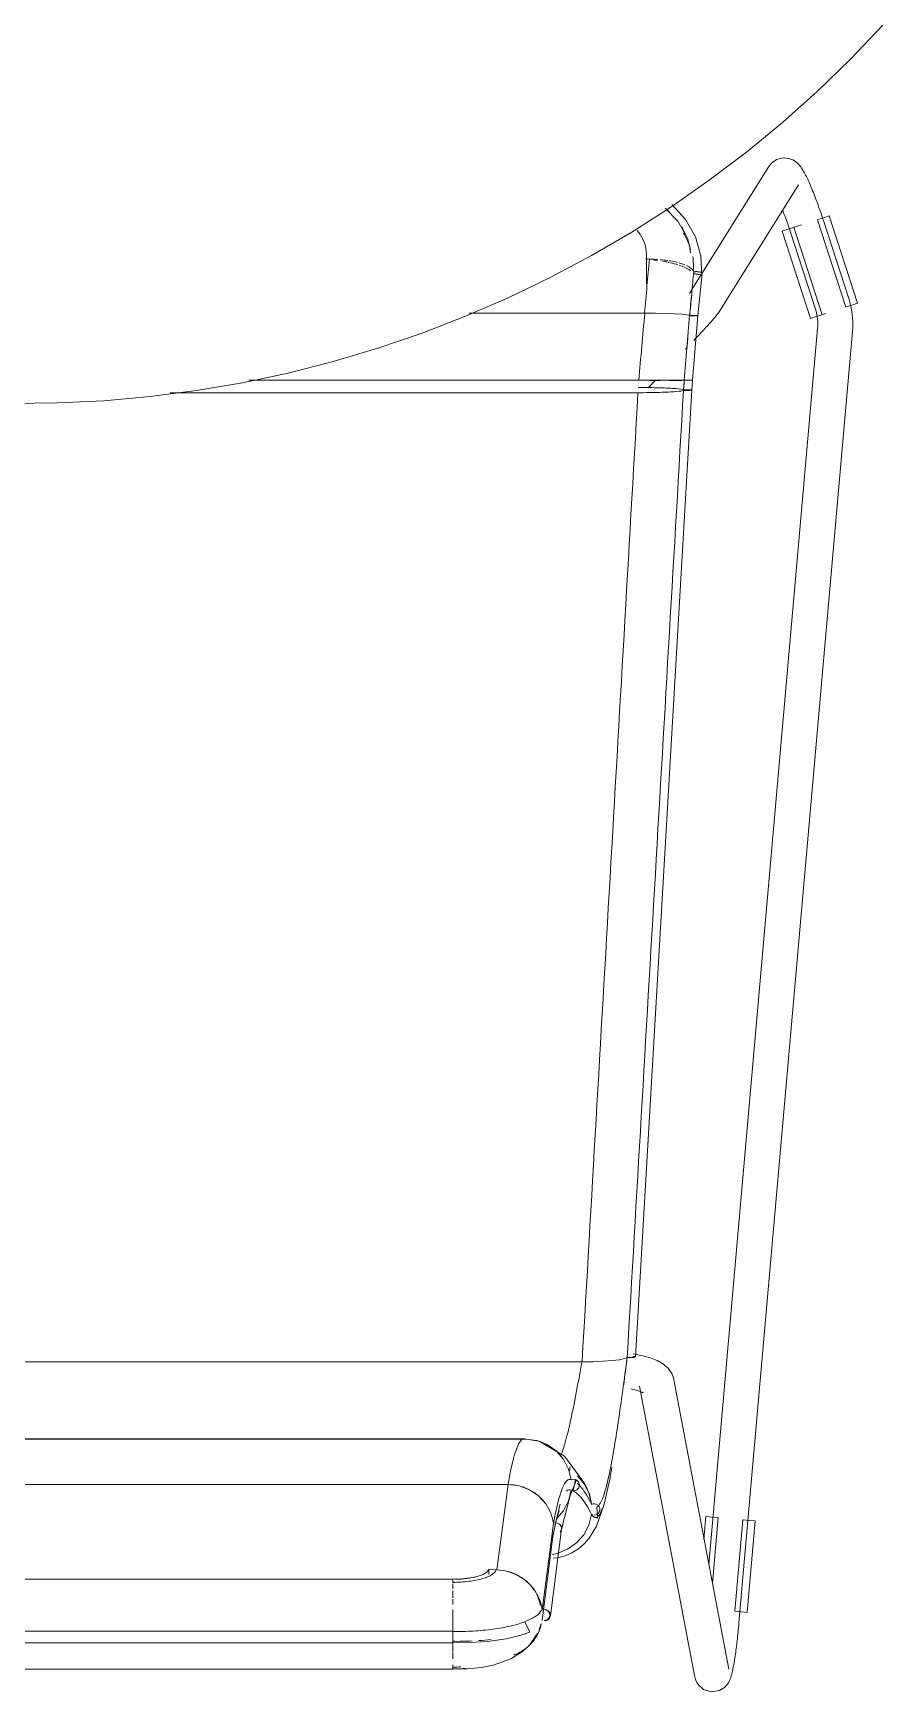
# Model space of a CAD drawing. Header units: millimetres. Extents: x 79795 to 317870, y -36033 to 97293.
# Drawn here: x 177841 to 178132, y 11463 to 12033 of the extents above; entities that cross this region are included whole.
import ezdxf

# ---------------------------------------------------------------- set-up
doc = ezdxf.new("R2010")
doc.units = ezdxf.units.MM
doc.header["$MEASUREMENT"] = 0
doc.layers.add('I-FURN', color=8, linetype='CONTINUOUS', lineweight=9)

msp = doc.modelspace()

# ---------------------------------------------------------------- linework, layer by layer
at = {"layer": 'I-FURN'}
for p, q in [((178121.01, 12023.81), (178132.05, 12035.39)), ((178109.52, 12012.68), (178121.01, 12023.81)), ((178097.59, 12002.02), (178109.52, 12012.68)), ((178085.24, 11991.85), (178097.59, 12002.02)), ((178072.49, 11982.18), (178085.24, 11991.85)), ((178092.99, 11986.95), (178069.95, 11950.18)), ((178093.88, 11988.07), (178092.99, 11986.95)), ((178093.88, 11988.07), (178095.61, 11989.29)), ((178095.61, 11989.29), (178097.84, 11989.88)), ((178097.84, 11989.88), (178099.81, 11989.71)), ((178099.81, 11989.71), (178101.19, 11989.18)), ((178101.19, 11989.18), (178102.11, 11988.62)), ((178102.11, 11988.62), (178102.74, 11988.1)), ((178102.74, 11988.1), (178103.2, 11987.63)), ((178103.2, 11987.63), (178103.57, 11987.21)), ((178103.57, 11987.21), (178103.88, 11986.81)), ((178103.88, 11986.81), (178104.16, 11986.41)), ((178104.16, 11986.41), (178104.42, 11986.03)), ((178104.42, 11986.03), (178104.66, 11985.64)), ((178059.37, 11973.02), (178072.49, 11982.18)), ((178075.85, 11936.99), (178103.16, 11980.58)), ((178104.66, 11985.64), (178104.89, 11985.24)), ((178104.89, 11985.24), (178105.12, 11984.83)), ((178105.12, 11984.83), (178105.35, 11984.4)), ((178105.35, 11984.4), (178105.58, 11983.96)), ((178105.58, 11983.96), (178105.81, 11983.5)), ((178105.81, 11983.5), (178106.04, 11983.03)), ((178106.04, 11983.03), (178106.27, 11982.54)), ((178106.27, 11982.54), (178106.51, 11982.03)), ((178106.51, 11982.03), (178106.75, 11981.5)), ((178106.75, 11981.5), (178106.99, 11980.96)), ((178106.99, 11980.96), (178107.23, 11980.39)), ((178107.23, 11980.39), (178107.48, 11979.82)), ((178107.48, 11979.82), (178107.72, 11979.22)), ((178107.72, 11979.22), (178107.97, 11978.61)), ((178107.97, 11978.61), (178108.22, 11977.98)), ((178108.22, 11977.98), (178108.47, 11977.34)), ((178108.47, 11977.34), (178108.73, 11976.69)), ((178108.73, 11976.69), (178108.98, 11976.03)), ((178108.98, 11976.03), (178109.24, 11975.35)), ((178109.24, 11975.35), (178109.49, 11974.66)), ((178109.49, 11974.66), (178109.75, 11973.96)), ((178045.9, 11964.4), (178059.37, 11973.02)), ((178061.67, 11968.18), (178057.41, 11972.64)), ((178064.35, 11968.76), (178059.61, 11973.91)), ((178097.79, 11971.69), (178098.03, 11971.07)), ((178098.03, 11971.07), (178098.26, 11970.43)), ((178098.26, 11970.43), (178098.5, 11969.78)), ((178098.5, 11969.78), (178098.73, 11969.13)), ((178098.73, 11969.13), (178098.97, 11968.46)), ((178109.74, 11968.71), (178111.72, 11969.35)), ((178109.75, 11973.96), (178110, 11973.25)), ((178110, 11973.25), (178110.25, 11972.54)), ((178110.25, 11972.54), (178110.51, 11971.82)), ((178110.51, 11971.82), (178110.76, 11971.09)), ((178110.76, 11971.09), (178111.01, 11970.35)), ((178111.01, 11970.35), (178111.25, 11969.62)), ((178111.25, 11969.62), (178111.5, 11968.88)), ((178111.72, 11969.35), (178113.67, 11969.98)), ((178113.67, 11969.98), (178123.36, 11939.97)), ((178032.09, 11956.32), (178045.9, 11964.4)), ((178065.03, 11962.35), (178061.67, 11968.18)), ((178067.74, 11962.75), (178064.35, 11968.76)), ((178097.51, 11964.76), (178099.47, 11965.39)), ((178097.51, 11964.76), (178107.2, 11934.76)), ((178098.97, 11968.46), (178099.2, 11967.79)), ((178099.2, 11967.79), (178099.44, 11967.11)), ((178099.44, 11967.11), (178099.67, 11966.42)), ((178099.47, 11965.39), (178101.44, 11966.03)), ((178099.67, 11966.42), (178099.9, 11965.73)), ((178099.9, 11965.73), (178100.13, 11965.04)), ((178100.13, 11965.04), (178100.23, 11964.71)), ((178100.23, 11964.71), (178108.95, 11937.9)), ((178111.25, 11936.06), (178101.56, 11966.07)), ((178104.13, 11966.9), (178101.65, 11966.1)), ((178109.63, 11968.67), (178119.31, 11938.67)), ((178111.5, 11968.88), (178111.65, 11968.42)), ((178120.36, 11941.6), (178111.65, 11968.42)), ((178069.61, 11956.23), (178067.74, 11962.75)), ((178017.96, 11948.8), (178032.09, 11956.32)), ((178050.9, 11955.11), (178051.95, 11955.11)), ((178050.96, 11946.6), (178050.96, 11956.35)), ((178069.9, 11949.32), (178069.61, 11956.23)), ((178003.55, 11941.86), (178017.96, 11948.8)), ((178069.72, 11949.81), (178065.68, 11943.36)), ((178070.02, 11950.21), (178068.6, 11935.72)), ((177988.87, 11935.49), (178003.55, 11941.86)), ((178120.37, 11941.56), (178120.36, 11941.6)), ((178120.7, 11940.47), (178120.37, 11941.56)), ((178120.99, 11939.36), (178120.7, 11940.47)), ((177973.95, 11929.72), (177988.87, 11935.49)), ((178050.25, 11936.55), (177990.14, 11936.55)), ((177990.14, 11936.55), (178050.25, 11936.55)), ((178054.01, 11936.53), (178050.25, 11936.55)), ((178050.37, 11936.55), (178054.01, 11936.53)), ((178057.55, 11936.45), (178054.11, 11936.53)), ((178054.11, 11936.53), (178057.55, 11936.45)), ((178060.65, 11936.34), (178057.55, 11936.45)), ((178057.61, 11936.45), (178060.65, 11936.34)), ((178063.12, 11936.19), (178060.65, 11936.34)), ((178060.69, 11936.34), (178063.13, 11936.19)), ((178064.86, 11936.01), (178063.12, 11936.19)), ((178063.14, 11936.19), (178064.86, 11936.01)), ((178065.75, 11935.82), (178064.86, 11936.01)), ((178064.86, 11936.01), (178065.75, 11935.82)), ((178066.22, 11935.82), (178065.75, 11935.82)), ((178065.75, 11935.82), (178066.22, 11935.82)), ((178065.76, 11935.63), (178066.24, 11935.62)), ((178066.23, 11935.62), (178065.76, 11935.63)), ((178066.72, 11935.83), (178066.22, 11935.82)), ((178066.22, 11935.82), (178066.71, 11935.83)), ((178066.73, 11935.62), (178066.23, 11935.62)), ((178066.24, 11935.62), (178066.73, 11935.62)), ((178066.71, 11935.83), (178067.21, 11935.82)), ((178067.21, 11935.82), (178066.72, 11935.83)), ((178066.73, 11935.62), (178067.22, 11935.63)), ((178067.22, 11935.63), (178066.73, 11935.62)), ((178068.6, 11935.72), (178066.77, 11913.52)), ((178067.66, 11935.81), (178067.21, 11935.82)), ((178067.21, 11935.82), (178067.66, 11935.81)), ((178067.22, 11935.63), (178067.68, 11935.64)), ((178067.67, 11935.64), (178067.22, 11935.63)), ((178068.05, 11935.8), (178067.66, 11935.81)), ((178067.66, 11935.81), (178068.04, 11935.8)), ((178068.04, 11935.8), (178068.34, 11935.77)), ((178068.34, 11935.77), (178068.05, 11935.8)), ((178068.35, 11935.67), (178068.05, 11935.65)), ((178068.06, 11935.65), (178068.35, 11935.67)), ((178068.53, 11935.75), (178068.34, 11935.77)), ((178068.35, 11935.67), (178068.54, 11935.7)), ((178068.53, 11935.7), (178068.35, 11935.67)), ((178068.6, 11935.72), (178068.53, 11935.75)), ((178068.53, 11935.75), (178068.6, 11935.72)), ((178068.6, 11935.72), (178068.53, 11935.7)), ((178068.54, 11935.7), (178068.6, 11935.72)), ((178074.32, 11935.01), (178074.09, 11934.75)), ((178074.53, 11935.26), (178074.32, 11935.01)), ((178074.74, 11935.51), (178074.53, 11935.26)), ((178074.92, 11935.74), (178074.74, 11935.51)), ((178075.1, 11935.96), (178074.92, 11935.74)), ((178075.28, 11936.18), (178075.1, 11935.96)), ((178075.45, 11936.41), (178075.28, 11936.18)), ((178075.64, 11936.67), (178075.45, 11936.41)), ((178075.85, 11936.99), (178075.64, 11936.67)), ((178109.15, 11935.39), (178107.2, 11934.76)), ((178108.95, 11937.9), (178109.14, 11937.26)), ((178109.14, 11937.26), (178109.3, 11936.62)), ((178111.13, 11936.02), (178109.15, 11935.39)), ((178109.3, 11936.62), (178109.44, 11935.97)), ((178109.44, 11935.97), (178109.56, 11935.32)), ((178109.56, 11935.32), (178109.65, 11934.67)), ((178112.51, 11936.47), (178111.34, 11936.09)), ((178121.4, 11939.34), (178119.43, 11938.7)), ((178121.23, 11938.25), (178120.99, 11939.36)), ((178121.42, 11937.12), (178121.23, 11938.25)), ((178123.36, 11939.97), (178121.4, 11939.34)), ((178121.57, 11935.99), (178121.42, 11937.12)), ((178121.68, 11934.85), (178121.57, 11935.99)), ((178121.74, 11933.71), (178121.68, 11934.85)), ((177958.81, 11924.54), (177973.95, 11929.72)), ((178069, 11929.15), (178068.57, 11928.68)), ((178069.43, 11929.6), (178069, 11929.15)), ((178069.84, 11930.04), (178069.43, 11929.6)), ((178070.24, 11930.48), (178069.84, 11930.04)), ((178070.63, 11930.9), (178070.24, 11930.48)), ((178071.02, 11931.32), (178070.63, 11930.9)), ((178071.38, 11931.72), (178071.02, 11931.32)), ((178071.74, 11932.11), (178071.38, 11931.72)), ((178072.08, 11932.49), (178071.74, 11932.11)), ((178072.41, 11932.85), (178072.08, 11932.49)), ((178072.73, 11933.2), (178072.41, 11932.85)), ((178109.69, 11931.34), (178072.41, 11506.99)), ((178073.03, 11933.54), (178072.73, 11933.2)), ((178073.32, 11933.86), (178073.03, 11933.54)), ((178073.59, 11934.17), (178073.32, 11933.86)), ((178073.85, 11934.47), (178073.59, 11934.17)), ((178074.09, 11934.75), (178073.85, 11934.47)), ((178082.7, 11486.97), (178121.64, 11930.29)), ((178109.65, 11934.67), (178109.71, 11934.01)), ((178109.74, 11932.02), (178109.69, 11931.36)), ((178109.69, 11931.36), (178109.69, 11931.34)), ((178109.71, 11934.01), (178109.75, 11933.35)), ((178109.75, 11932.68), (178109.74, 11932.02)), ((178109.75, 11933.35), (178109.75, 11932.68)), ((178121.64, 11930.29), (178121.72, 11931.43)), ((178121.72, 11931.43), (178121.75, 11932.57)), ((178121.75, 11932.57), (178121.74, 11933.71)), ((177943.48, 11919.98), (177958.81, 11924.54)), ((178064.87, 11924.77), (178064.39, 11924.26)), ((178067.68, 11927.74), (178067.23, 11927.25)), ((178068.13, 11928.21), (178067.68, 11927.74)), ((178068.57, 11928.68), (178068.13, 11928.21)), ((177927.97, 11916.03), (177943.48, 11919.98)), ((177896.55, 11910.02), (177912.32, 11912.71)), ((177912.32, 11912.71), (177927.97, 11916.03)), ((177914.57, 11913.59), (178048.31, 11913.59)), ((178048.31, 11913.59), (177914.57, 11913.59)), ((178048.31, 11913.59), (178052.1, 11913.58)), ((178052.1, 11913.58), (178048.31, 11913.59)), ((178051.53, 11910.91), (178054.11, 11913.58)), ((178052.1, 11913.58), (178055.66, 11913.58)), ((178055.67, 11913.58), (178052.1, 11913.58)), ((178055.66, 11913.47), (178052.1, 11913.46)), ((178052.1, 11913.46), (178055.66, 11913.47)), ((178055.67, 11913.58), (178058.79, 11913.57)), ((178058.8, 11913.57), (178055.67, 11913.58)), ((178061.28, 11913.49), (178058.78, 11913.48)), ((178058.78, 11913.48), (178061.28, 11913.49)), ((178058.8, 11913.57), (178061.3, 11913.56)), ((178061.3, 11913.56), (178058.8, 11913.57)), ((178063.03, 11913.5), (178061.28, 11913.49)), ((178061.28, 11913.49), (178063.03, 11913.5)), ((178061.3, 11913.56), (178063.04, 11913.54)), ((178063.05, 11913.54), (178061.3, 11913.56)), ((178063.04, 11913.54), (178063.93, 11913.53)), ((178063.94, 11913.53), (178063.05, 11913.54)), ((178063.93, 11913.53), (178064.4, 11913.53)), ((178064.4, 11913.52), (178063.93, 11913.52)), ((178063.93, 11913.52), (178064.4, 11913.52)), ((178064.41, 11913.53), (178063.94, 11913.53)), ((178064.4, 11913.53), (178064.9, 11913.53)), ((178064.89, 11913.51), (178064.4, 11913.52)), ((178064.4, 11913.52), (178064.9, 11913.51)), ((178064.9, 11913.53), (178064.41, 11913.53)), ((178065.38, 11913.52), (178064.89, 11913.51)), ((178064.9, 11913.53), (178065.39, 11913.53)), ((178065.39, 11913.53), (178064.9, 11913.53)), ((178064.9, 11913.51), (178065.39, 11913.52)), ((178065.84, 11913.52), (178065.38, 11913.52)), ((178065.39, 11913.53), (178065.84, 11913.53)), ((178065.85, 11913.53), (178065.39, 11913.53)), ((178065.39, 11913.52), (178065.84, 11913.52)), ((178065.84, 11913.53), (178066.22, 11913.53)), ((178066.22, 11913.52), (178065.84, 11913.52)), ((178065.84, 11913.52), (178066.22, 11913.52)), ((178066.23, 11913.53), (178065.85, 11913.53)), ((178066.22, 11913.53), (178066.52, 11913.53)), ((178066.51, 11913.52), (178066.22, 11913.52)), ((178066.22, 11913.52), (178066.52, 11913.52)), ((178066.52, 11913.53), (178066.23, 11913.53)), ((178066.5, 11910.16), (178066.77, 11913.52)), ((178066.7, 11913.52), (178066.51, 11913.52)), ((178066.52, 11913.53), (178066.7, 11913.52)), ((178066.71, 11913.52), (178066.52, 11913.53)), ((178066.52, 11913.52), (178066.71, 11913.52)), ((178066.7, 11913.52), (178066.77, 11913.52)), ((178066.77, 11913.52), (178066.7, 11913.52)), ((178066.71, 11913.52), (178066.77, 11913.52)), ((178066.77, 11913.52), (178066.71, 11913.52)), ((177848.77, 11905.74), (177864.75, 11906.53)), ((177864.75, 11906.53), (177880.69, 11907.96)), ((177880.69, 11907.96), (177896.55, 11910.02)), ((177887.47, 11909.27), (178048.04, 11909.27)), ((178048.04, 11909.27), (177887.47, 11909.27)), ((178066.5, 11910.16), (178047.21, 11578.25)), ((178048.04, 11909.27), (178051.83, 11909.3)), ((178051.84, 11911.03), (178048.16, 11911.06)), ((178051.83, 11909.3), (178055.39, 11909.37)), ((178055.39, 11910.95), (178051.84, 11911.03)), ((178058.51, 11910.83), (178055.39, 11910.95)), ((178055.39, 11909.37), (178058.52, 11909.5)), ((178061, 11910.67), (178058.51, 11910.83)), ((178058.52, 11909.5), (178061.03, 11909.66)), ((178062.75, 11910.47), (178061, 11910.67)), ((178061.03, 11909.66), (178062.77, 11909.85)), ((178063.66, 11910.26), (178062.75, 11910.47)), ((178062.77, 11909.85), (178063.66, 11910.06)), ((178064.13, 11910.27), (178063.66, 11910.26)), ((178063.66, 11910.06), (178064.13, 11910.06)), ((178064.62, 11910.27), (178064.13, 11910.27)), ((178064.13, 11910.06), (178064.63, 11910.05)), ((178065.11, 11910.27), (178064.62, 11910.27)), ((178064.63, 11910.05), (178065.12, 11910.06)), ((178065.56, 11910.26), (178065.11, 11910.27)), ((178065.12, 11910.06), (178065.57, 11910.07)), ((178065.95, 11910.24), (178065.56, 11910.26)), ((178065.57, 11910.07), (178065.95, 11910.09)), ((178066.24, 11910.22), (178065.95, 11910.24)), ((178065.95, 11910.09), (178066.25, 11910.11)), ((178066.43, 11910.19), (178066.24, 11910.22)), ((178066.25, 11910.11), (178066.43, 11910.14)), ((178066.5, 11910.16), (178066.43, 11910.19)), ((178066.43, 11910.14), (178066.5, 11910.16)), ((177832.77, 11905.6), (177848.77, 11905.74)), ((177645.39, 11576.54), (178028.79, 11576.54)), ((178028.79, 11576.54), (177645.39, 11576.54)), ((178028.79, 11576.54), (178032.56, 11576.6)), ((178032.56, 11576.6), (178028.87, 11576.54)), ((178032.56, 11576.6), (178036.1, 11576.75)), ((178036.1, 11576.75), (178032.62, 11576.6)), ((178036.1, 11576.75), (178039.2, 11576.99)), ((178039.2, 11576.99), (178036.14, 11576.75)), ((178039.2, 11576.99), (178041.69, 11577.3)), ((178041.7, 11577.3), (178039.23, 11576.99)), ((178041.69, 11577.3), (178043.44, 11577.67)), ((178043.44, 11577.67), (178041.7, 11577.3)), ((178043.44, 11577.67), (178044.34, 11578.07)), ((178044.34, 11578.07), (178043.44, 11577.67)), ((178044.34, 11578.07), (178044.81, 11578.05)), ((178044.82, 11578.05), (178044.34, 11578.07)), ((178044.81, 11578.05), (178045.31, 11578.04)), ((178045.31, 11578.04), (178044.82, 11578.05)), ((178045.31, 11578.04), (178045.8, 11578.05)), ((178045.81, 11578.05), (178045.31, 11578.04)), ((178045.8, 11578.05), (178046.26, 11578.07)), ((178046.26, 11578.07), (178045.81, 11578.05)), ((178046.26, 11578.07), (178046.64, 11578.11)), ((178046.65, 11578.11), (178046.26, 11578.07)), ((178046.67, 11578.4), (178046.29, 11578.44)), ((178046.3, 11578.44), (178046.68, 11578.4)), ((178047.11, 11579.16), (178046.4, 11579.28)), ((178046.64, 11578.11), (178046.94, 11578.15)), ((178046.95, 11578.15), (178046.65, 11578.11)), ((178046.96, 11578.36), (178046.67, 11578.4)), ((178046.68, 11578.4), (178046.97, 11578.36)), ((178047.8, 11579.04), (178047.11, 11579.16)), ((178047.21, 11578.25), (178047.15, 11578.31)), ((178047.15, 11578.31), (178047.21, 11578.25)), ((178048.48, 11578.9), (178047.8, 11579.04)), ((178049.15, 11578.76), (178048.48, 11578.9)), ((178049.8, 11578.61), (178049.15, 11578.76)), ((178050.45, 11578.44), (178049.8, 11578.61)), ((178051.08, 11578.27), (178050.45, 11578.44)), ((178051.69, 11578.09), (178051.08, 11578.27)), ((178052.3, 11577.9), (178051.69, 11578.09)), ((178052.89, 11577.69), (178052.3, 11577.9)), ((178053.47, 11577.47), (178052.89, 11577.69)), ((178054.04, 11577.24), (178053.47, 11577.47)), ((178054.6, 11576.98), (178054.04, 11577.24)), ((178055.15, 11576.71), (178054.6, 11576.98)), ((178055.69, 11576.42), (178055.15, 11576.71)), ((178056.23, 11576.1), (178055.69, 11576.42)), ((178056.77, 11575.74), (178056.23, 11576.1)), ((178057.3, 11575.34), (178056.77, 11575.74)), ((178057.83, 11574.88), (178057.3, 11575.34)), ((178058.35, 11574.37), (178057.83, 11574.88)), ((178058.86, 11573.77), (178058.35, 11574.37)), ((178059.34, 11573.08), (178058.86, 11573.77)), ((178059.78, 11572.29), (178059.34, 11573.08)), ((178060.14, 11571.4), (178059.78, 11572.29)), ((178060.4, 11570.41), (178060.14, 11571.4)), ((178079.22, 11471.12), (178060.4, 11570.41)), ((178046.06, 11567.15), (178045.57, 11567.25)), ((178046.53, 11567.05), (178046.06, 11567.15)), ((178046.98, 11566.94), (178046.53, 11567.05)), ((178047.4, 11566.84), (178046.98, 11566.94)), ((178047.79, 11566.73), (178047.4, 11566.84)), ((178048.16, 11566.62), (178047.79, 11566.73)), ((178048.5, 11566.51), (178048.16, 11566.62)), ((178048.8, 11566.41), (178048.5, 11566.51)), ((178048.61, 11568.17), (178067.43, 11468.88)), ((178049.07, 11566.31), (178048.8, 11566.41)), ((178049.3, 11566.21), (178049.07, 11566.31)), ((178049.49, 11566.12), (178049.3, 11566.21)), ((178049.65, 11566.05), (178049.49, 11566.12)), ((178049.73, 11566), (178049.65, 11566.05)), ((178049.81, 11565.96), (178049.73, 11566)), ((178049.83, 11565.94), (178049.81, 11565.96)), ((177664.7, 11550.04), (178009.49, 11550.04)), ((178009.49, 11550.04), (177664.7, 11550.04)), ((178008.95, 11550.19), (177704.15, 11550.19)), ((178008.95, 11550.19), (178013.98, 11549.39)), ((178013.28, 11549.56), (178009.49, 11550.04)), ((178009.49, 11550.03), (178013.28, 11549.56)), ((178013.28, 11549.56), (178016.84, 11548.19)), ((178016.85, 11548.2), (178013.28, 11549.56)), ((178013.98, 11549.39), (178017.16, 11548.02)), ((178014.14, 11549.32), (178022.79, 11544.21)), ((178016.84, 11548.19), (178019.98, 11546.02)), ((178019.98, 11546.03), (178016.85, 11548.2)), ((178022.49, 11543.15), (178019.98, 11546.03)), ((178019.98, 11546.02), (178022.49, 11543.15)), ((178022.49, 11543.15), (178024.24, 11539.76)), ((178024.24, 11539.76), (178022.49, 11543.15)), ((178022.79, 11544.21), (178029.77, 11534.67)), ((178025.14, 11536.05), (178024.24, 11539.76)), ((178025.61, 11536.21), (178025.14, 11536.05)), ((178025.14, 11536.04), (178025.61, 11536.2)), ((178026.11, 11536.25), (178025.61, 11536.21)), ((178025.61, 11536.2), (178026.1, 11536.24)), ((178026.1, 11536.24), (178026.59, 11536.16)), ((178026.6, 11536.16), (178026.11, 11536.25)), ((178027.32, 11537.43), (178029.71, 11534.59)), ((178029.72, 11534.59), (178027.32, 11537.43)), ((178036.48, 11527.75), (178038.37, 11536.27)), ((178038.37, 11536.27), (178039.1, 11540.34)), ((177670.74, 11534.44), (178003.45, 11534.44)), ((178003.45, 11534.44), (177670.74, 11534.44)), ((178003.45, 11534.44), (177999.59, 11505.16)), ((178007.22, 11533.96), (178003.45, 11534.44)), ((178010.77, 11532.64), (178007.22, 11533.96)), ((178013.88, 11530.57), (178010.77, 11532.64)), ((178016.37, 11527.82), (178013.88, 11530.57)), ((178021.81, 11519.08), (178024.78, 11530.69)), ((178024.24, 11528.82), (178025.14, 11532.54)), ((178024.78, 11530.69), (178026.95, 11536.01)), ((178025.61, 11532.38), (178025.14, 11532.54)), ((178025.14, 11532.54), (178025.61, 11532.38)), ((178026.1, 11532.34), (178025.61, 11532.38)), ((178025.61, 11532.38), (178026.11, 11532.34)), ((178025.82, 11532.25), (178026.65, 11536.15)), ((178026.59, 11532.42), (178026.1, 11532.34)), ((178026.11, 11532.34), (178026.6, 11532.42)), ((178026.59, 11536.16), (178027.04, 11535.96)), ((178027.04, 11532.62), (178026.59, 11532.42)), ((178027.05, 11535.96), (178026.6, 11536.16)), ((178026.6, 11532.42), (178027.05, 11532.62)), ((178027.04, 11535.96), (178027.43, 11535.64)), ((178027.43, 11532.94), (178027.04, 11532.62)), ((178027.43, 11535.65), (178027.05, 11535.96)), ((178027.05, 11532.62), (178027.43, 11532.94)), ((178027.72, 11535.24), (178027.43, 11535.65)), ((178027.43, 11535.64), (178027.72, 11535.24)), ((178027.72, 11533.34), (178027.43, 11532.94)), ((178027.43, 11532.94), (178027.72, 11533.34)), ((178027.72, 11535.24), (178027.91, 11534.78)), ((178027.91, 11534.78), (178027.72, 11535.24)), ((178027.91, 11533.8), (178027.72, 11533.34)), ((178027.72, 11533.34), (178027.91, 11533.8)), ((178027.91, 11534.78), (178027.98, 11534.29)), ((178027.98, 11534.29), (178027.91, 11534.78)), ((178027.98, 11534.29), (178027.91, 11533.8)), ((178027.91, 11533.8), (178027.98, 11534.29)), ((178029.71, 11534.59), (178031.35, 11531.27)), ((178031.36, 11531.27), (178029.72, 11534.59)), ((178029.77, 11534.67), (178030.66, 11532.92)), ((178031.35, 11531.27), (178032.15, 11527.65)), ((178032.15, 11527.66), (178031.36, 11531.27)), ((178019.98, 11522.55), (178022.49, 11525.43)), ((178020.98, 11525.46), (178020.23, 11523.02)), ((178022.49, 11525.43), (178024.24, 11528.82)), ((178032.62, 11527.81), (178032.15, 11527.66)), ((178032.15, 11527.65), (178032.62, 11527.8)), ((178033.12, 11527.84), (178032.62, 11527.81)), ((178032.62, 11527.8), (178033.12, 11527.83)), ((178033.61, 11527.75), (178033.12, 11527.84)), ((178033.12, 11527.83), (178033.61, 11527.74)), ((178034.06, 11527.54), (178033.61, 11527.75)), ((178033.61, 11527.74), (178034.06, 11527.54)), ((178033.8, 11520.13), (178036.48, 11527.75)), ((178034.17, 11522.92), (178033.98, 11526.77)), ((178034.06, 11527.54), (178034.44, 11527.22)), ((178034.44, 11527.22), (178034.06, 11527.54)), ((178034.7, 11524.93), (178034.4, 11524.54)), ((178034.4, 11524.54), (178034.7, 11524.93)), ((178034.44, 11527.22), (178034.73, 11526.82)), ((178034.73, 11526.82), (178034.44, 11527.22)), ((178034.89, 11525.39), (178034.7, 11524.93)), ((178034.7, 11524.93), (178034.9, 11525.39)), ((178034.73, 11526.82), (178034.91, 11526.36)), ((178034.91, 11526.36), (178034.73, 11526.82)), ((178034.97, 11525.87), (178034.89, 11525.39)), ((178034.9, 11525.39), (178034.97, 11525.87)), ((178034.91, 11526.36), (178034.97, 11525.87)), ((178034.97, 11525.87), (178034.91, 11526.36)), ((178015.15, 11491.36), (178019, 11521.06)), ((178017.97, 11489.38), (178021.83, 11519.15)), ((178020.23, 11523.02), (178018.85, 11516.73)), ((178019.96, 11521.25), (178019.47, 11521.22)), ((178020.46, 11521.17), (178019.96, 11521.25)), ((178020.91, 11520.98), (178020.46, 11521.17)), ((178021.29, 11520.68), (178020.91, 11520.98)), ((178021.58, 11520.3), (178021.4, 11520.56)), ((178021.77, 11519.86), (178021.58, 11520.3)), ((178021.84, 11519.39), (178021.77, 11519.86)), ((178021.78, 11518.92), (178021.84, 11519.39)), ((178029.45, 11517.22), (178031.19, 11520.54)), ((178031.19, 11520.54), (178032.1, 11524.17)), ((178031.3, 11516.01), (178033.8, 11520.13)), ((178032.57, 11524.01), (178032.1, 11524.17)), ((178032.1, 11524.17), (178032.57, 11524)), ((178033, 11523.25), (178034.17, 11522.92)), ((178033.56, 11524.04), (178033.06, 11523.96)), ((178033.06, 11523.96), (178033.56, 11524.04)), ((178034.01, 11524.23), (178033.56, 11524.04)), ((178033.56, 11524.04), (178034.01, 11524.23)), ((178034.4, 11524.54), (178034.01, 11524.23)), ((178034.01, 11524.23), (178034.4, 11524.54)), ((178071.36, 11523.47), (178070.67, 11515.57)), ((178071.36, 11523.47), (178073.4, 11523.29)), ((178073.4, 11523.29), (178075.47, 11523.11)), ((178073.62, 11500.62), (178075.59, 11523.1)), ((178084.04, 11522.36), (178081.28, 11490.95)), ((178084.16, 11522.34), (178086.23, 11522.16)), ((178088.27, 11521.98), (178085.51, 11490.57)), ((178086.23, 11522.16), (178088.27, 11521.98)), ((178015.13, 11487.82), (178018.98, 11517.51)), ((178021.29, 11518.09), (178021.59, 11518.48)), ((178021.59, 11518.48), (178021.78, 11518.92)), ((178023.89, 11512.22), (178026.97, 11514.39)), ((178026.97, 11514.39), (178029.45, 11517.22)), ((178027.59, 11512.37), (178029.56, 11514.05)), ((178029.56, 11514.05), (178031.3, 11516.01)), ((178020.37, 11510.82), (178018.63, 11510.45)), ((178018.63, 11510.45), (178020.37, 11510.82)), ((178019.09, 11509.16), (178020.51, 11509.3)), ((178020.37, 11510.82), (178023.89, 11512.22)), ((178020.51, 11509.3), (178023.02, 11509.96)), ((178023.02, 11509.96), (178025.39, 11510.99)), ((178025.39, 11510.99), (178027.59, 11512.37)), ((177987.56, 11502.08), (177984.52, 11501.97)), ((177990.41, 11502.4), (177987.56, 11502.08)), ((177992.9, 11502.91), (177990.41, 11502.4)), ((177994.88, 11503.58), (177992.9, 11502.91)), ((177996.23, 11504.37), (177994.88, 11503.58)), ((177996.87, 11505.23), (177996.23, 11504.37)), ((177996.87, 11503.56), (177996.87, 11505.23)), ((177999.59, 11505.16), (177996.87, 11505.23)), ((177984.52, 11501.97), (177689.67, 11501.97)), ((177689.67, 11501.91), (177984.52, 11501.91)), ((177984.52, 11500.38), (177984.52, 11498.64)), ((177984.52, 11498.06), (177984.52, 11495.59)), ((177984.52, 11495.07), (177984.52, 11493.23)), ((177984.52, 11491.6), (177984.52, 11484.04)), ((178015.59, 11491.35), (178015.9, 11493.79)), ((178083.47, 11490.75), (178081.4, 11490.93)), ((178085.51, 11490.57), (178083.47, 11490.75)), ((177984.52, 11484.04), (177984.52, 11487.85)), ((178010.95, 11483.79), (178009.19, 11487.33)), ((178082.47, 11484.56), (178082.54, 11485.31)), ((178082.54, 11485.31), (178082.61, 11486.06)), ((178082.61, 11486.06), (178082.68, 11486.81)), ((178082.68, 11486.81), (178082.7, 11486.97)), ((177984.52, 11484.07), (177689.67, 11484.07)), ((177689.67, 11480.11), (177984.52, 11480.11)), ((177984.52, 11483.73), (177984.52, 11483.96)), ((177984.52, 11483.96), (177984.52, 11480.11)), ((177984.52, 11483.4), (177984.52, 11483.73)), ((177984.52, 11482.99), (177984.52, 11483.4)), ((177984.52, 11482.51), (177984.52, 11482.99)), ((177984.52, 11482.01), (177984.52, 11482.51)), ((177984.52, 11481.52), (177984.52, 11482.01)), ((177984.52, 11481.07), (177984.52, 11481.52)), ((177984.52, 11480.68), (177984.52, 11481.07)), ((177984.52, 11480.37), (177984.52, 11480.68)), ((177984.52, 11480.18), (177984.52, 11480.37)), ((177984.52, 11477.33), (177984.52, 11480.35)), ((177984.52, 11480.35), (177984.52, 11477.34)), ((177984.52, 11480.11), (177991.06, 11480.2)), ((177984.52, 11480.11), (177984.52, 11480.18)), ((177991.06, 11480.2), (177997.18, 11480.69)), ((177997.18, 11480.69), (178002.8, 11481.53)), ((178002.8, 11481.53), (178007.49, 11482.63)), ((178007.49, 11482.63), (178010.95, 11483.79)), ((178008.34, 11477), (178010.81, 11479.29)), ((178010.81, 11479.29), (178013.49, 11483.19)), ((178013.49, 11483.19), (178013.59, 11483.39)), ((178081.83, 11478.8), (178081.91, 11479.49)), ((178081.91, 11479.49), (178082, 11480.19)), ((178082, 11480.19), (178082.08, 11480.9)), ((178082.08, 11480.9), (178082.16, 11481.62)), ((178082.16, 11481.62), (178082.24, 11482.34)), ((178082.24, 11482.34), (178082.32, 11483.08)), ((178082.32, 11483.08), (178082.4, 11483.81)), ((178082.4, 11483.81), (178082.47, 11484.56)), ((177984.52, 11477.17), (177984.52, 11474.59)), ((177998.41, 11472.48), (178004.45, 11474.61)), ((178004.45, 11474.61), (178008.34, 11477)), ((178081.02, 11473.25), (178081.11, 11473.8)), ((178081.11, 11473.8), (178081.2, 11474.37)), ((178081.2, 11474.37), (178081.29, 11474.96)), ((178081.29, 11474.96), (178081.39, 11475.56)), ((178081.39, 11475.56), (178081.48, 11476.18)), ((178081.48, 11476.18), (178081.57, 11476.81)), ((178081.57, 11476.81), (178081.65, 11477.46)), ((178081.65, 11477.46), (178081.74, 11478.13)), ((178081.74, 11478.13), (178081.83, 11478.8)), ((177689.67, 11471.07), (177984.52, 11471.07)), ((177984.52, 11472.56), (177984.52, 11471.09)), ((177984.52, 11471.07), (177984.52, 11471.24)), ((177984.52, 11471.07), (177989.55, 11471.18)), ((177989.55, 11471.18), (177994.37, 11471.69)), ((177994.37, 11471.69), (177998.41, 11472.48)), ((178067.51, 11468.47), (178067.43, 11468.88)), ((178067.65, 11467.95), (178067.51, 11468.47)), ((178067.86, 11467.33), (178067.65, 11467.95)), ((178079.58, 11467.46), (178079.75, 11467.89)), ((178079.75, 11467.89), (178079.89, 11468.29)), ((178079.89, 11468.29), (178080.02, 11468.69)), ((178080.02, 11468.69), (178080.13, 11469.09)), ((178080.13, 11469.09), (178080.24, 11469.49)), ((178080.24, 11469.49), (178080.34, 11469.9)), ((178080.34, 11469.9), (178080.44, 11470.33)), ((178080.44, 11470.33), (178080.54, 11470.77)), ((178080.54, 11470.77), (178080.64, 11471.23)), ((178080.64, 11471.23), (178080.73, 11471.71)), ((178080.73, 11471.71), (178080.83, 11472.2)), ((178080.83, 11472.2), (178080.92, 11472.72)), ((178080.92, 11472.72), (178081.02, 11473.25)), ((178068.24, 11466.53), (178067.86, 11467.33)), ((178068.99, 11465.45), (178068.24, 11466.53)), ((178070.56, 11464.12), (178068.99, 11465.45)), ((178070.56, 11464.12), (178073.31, 11463.29)), ((178073.31, 11463.29), (178076.07, 11463.77)), ((178076.07, 11463.77), (178077.73, 11464.82)), ((178077.73, 11464.82), (178078.58, 11465.72)), ((178078.58, 11465.72), (178079.06, 11466.43)), ((178079.06, 11466.43), (178079.37, 11466.99)), ((178079.37, 11466.99), (178079.58, 11467.46))]:
    msp.add_line(p, q, dxfattribs=at)
for centre, major_axis, ratio, start_param, end_param in [((178003.32, 11519.37), (-15.78, 0), 0.955139, 3.737469, 4.704147), ((178003.32, 11519.37), (-15.78, 0), 0.955139, 3.495799, 3.737346), ((178003.32, 11519.37), (-15.78, 0), 0.955139, 3.254129, 3.495629), ((178019.88, 11519.38), (-1.96, 0), 0.955139, 3.90585, 4.923331), ((178019.88, 11519.38), (-1.96, 0), 0.955139, 2.379629, 3.823033), ((177984.52, 11486.82), (0, -15.75), 0.000004, 2.669107, 2.851347), ((177984.52, 11475.35), (12.4, 0), 0.287441, 4.712389, 4.932602)]:
    msp.add_ellipse(centre, major_axis=major_axis, ratio=ratio, start_param=start_param, end_param=end_param, dxfattribs=at)
for points in [[(178057.36, 11972.62), (178057.82, 11972.24), (178058.28, 11971.85), (178058.73, 11971.45)], [(178051.95, 11955.11), (178051.69, 11952.08), (178051.15, 11945.94), (178050.56, 11939.69), (178050.25, 11936.55)], [(178050.96, 11956.62), (178050.97, 11956.12), (178050.95, 11955.61), (178050.9, 11955.11)], [(178051.95, 11955.11), (178052.9, 11955.1), (178053.82, 11955.07), (178054.73, 11955.01)], [(178054.79, 11954.69), (178054.32, 11954.76), (178053.84, 11954.81), (178053.36, 11954.86)], [(178055.67, 11954.94), (178056.57, 11954.86), (178057.45, 11954.76), (178058.3, 11954.64)], [(178061.73, 11953.19), (178060.93, 11953.44), (178060.05, 11953.67), (178059.13, 11953.89)], [(178064.36, 11952.2), (178063.72, 11952.49), (178062.98, 11952.77), (178062.16, 11953.04)], [(178062.2, 11953.83), (178062.93, 11953.62), (178063.57, 11953.38), (178064.17, 11953.14)], [(178066.18, 11951.13), (178065.77, 11951.45), (178065.25, 11951.77), (178064.6, 11952.08)], [(178066.84, 11956.05), (178067.03, 11954.82), (178067.07, 11953.56), (178067.08, 11952.3)], [(178067.15, 11951.6), (178067.13, 11952.5), (178067.07, 11953.4), (178066.97, 11954.29)], [(178067.19, 11950.77), (178066.95, 11948.33), (178066.47, 11943.38), (178065.99, 11938.34), (178065.75, 11935.82)], [(178069.84, 11949.47), (178069.8, 11949.51), (178069.68, 11949.61), (178069.38, 11949.74), (178068.99, 11949.86), (178068.54, 11949.95), (178068.05, 11950.02), (178067.55, 11950.05), (178067.23, 11950.05), (178067.08, 11950.04)], [(178066.47, 11942.71), (178066.24, 11940.43), (178066.01, 11938.13), (178065.78, 11935.82)], [(178050.37, 11936.55), (178050.03, 11932.73), (178049.68, 11928.91), (178049.34, 11925.08)], [(178063.94, 11913.53), (178064.24, 11917.25), (178064.84, 11924.68), (178065.45, 11932.11), (178065.75, 11935.82)], [(178049.34, 11925.08), (178049, 11921.25), (178048.65, 11917.42), (178048.31, 11913.59)], [(178063.93, 11913.53), (178063.89, 11912.95), (178063.8, 11911.8), (178063.71, 11910.64), (178063.66, 11910.06)], [(178063.93, 11913.52), (178063.88, 11912.97), (178063.79, 11911.89), (178063.7, 11910.81), (178063.66, 11910.26)], [(178048.04, 11909.27), (178044.85, 11853.74), (178041.65, 11798.21), (178038.46, 11742.78)], [(178044.34, 11578.07), (178047.56, 11633.3), (178054, 11743.9), (178060.44, 11854.66), (178063.66, 11910.06)], [(178063.66, 11910.26), (178064.25, 11910.28), (178065.76, 11910.28), (178066.5, 11910.2), (178066.5, 11910.16)], [(178038.46, 11742.78), (178035.26, 11687.32), (178032.07, 11631.9), (178028.87, 11576.54)], [(178044.33, 11578.06), (178043.93, 11574.93), (178043.54, 11571.77), (178043.14, 11568.65)], [(178009.49, 11550.03), (178009.31, 11550.13), (178009.13, 11550.19), (178008.95, 11550.19)], [(178025.14, 11536.04), (178024.11, 11536.59), (178022.07, 11534.62), (178020.02, 11526.56), (178019, 11521.06)], [(178024.74, 11540.51), (178024.69, 11540.04), (178024.63, 11539.57), (178024.58, 11539.11)], [(178025.14, 11532.54), (178024.59, 11532.83), (178024.05, 11532.69), (178023.5, 11532.12)], [(178021.39, 11527.76), (178020.8, 11525.95), (178020.21, 11523.39), (178019.62, 11520.65)], [(177999.34, 11505.15), (177999.21, 11504.59), (177998.27, 11503.49), (177994.95, 11502.09), (177990.15, 11501.13), (177986.41, 11500.87), (177984.52, 11500.84)], [(177985.36, 11501.92), (177988.14, 11501.98), (177990.68, 11502.34), (177992.9, 11502.86)], [(178015.15, 11491.36), (178015, 11492.6), (178014.42, 11494.98), (178012.66, 11498.32), (178010.13, 11501.16), (178006.99, 11503.35), (178003.38, 11504.76), (178000.88, 11505.12), (177999.59, 11505.16)], [(178013.17, 11496.87), (178013.87, 11495.61), (178014.27, 11494.25), (178014.61, 11492.87)], [(178014.95, 11491.37), (178014.6, 11490.64), (178013.29, 11489.24), (178010.82, 11487.97), (178009.36, 11487.4)], [(178014.69, 11486.48), (178014.53, 11485.8), (178014.32, 11485.13), (178014.07, 11484.47)], [(177991.12, 11480.74), (177988.94, 11480.63), (177986.74, 11480.6), (177984.52, 11480.64)], [(177997.67, 11481.32), (177996.26, 11481.14), (177994.81, 11480.97), (177993.33, 11480.86)], [(177989.12, 11471.35), (177987.65, 11471.22), (177986.1, 11471.15), (177984.52, 11471.16)]]:
    msp.add_open_spline(points, degree=3, dxfattribs=at)
for points, knots in [([(178047.79, 11965), (178048.56, 11964.09), (178050.49, 11961.09), (178051.12, 11957.49), (178050.9, 11955.11)], [0.5, 0.5, 0.5, 0.5, 0.6666667, 1, 1, 1, 1]), ([(178062.98, 11966.23), (178063.55, 11965.34), (178065.21, 11962.52), (178065.83, 11959.41), (178066.11, 11957.27)], [0.591443, 0.591443, 0.591443, 0.591443, 0.6666667, 0.8236682, 0.8236682, 0.8236682, 0.8236682]), ([(178066.11, 11958.38), (178065.72, 11959.72), (178064.99, 11961.68), (178063.98, 11963.51), (178063.63, 11964.08)], [0.2297626, 0.2297626, 0.2297626, 0.2297626, 0.3333333, 0.3824546, 0.3824546, 0.3824546, 0.3824546]), ([(178058.78, 11953.97), (178058.68, 11953.99), (178057.94, 11954.16), (178057.16, 11954.32), (178056.48, 11954.44)], [-0.3480302, -0.3480302, -0.3480302, -0.3480302, -0.3333333, -0.2410291, -0.2410291, -0.2410291, -0.2410291]), ([(178058.78, 11954.57), (178058.91, 11954.55), (178059.88, 11954.39), (178060.8, 11954.2), (178061.54, 11954.01)], [0.314735, 0.314735, 0.314735, 0.314735, 0.3333333, 0.4607325, 0.4607325, 0.4607325, 0.4607325]), ([(178064.67, 11952.93), (178065.35, 11952.61), (178066.48, 11951.91), (178067.04, 11951.16), (178067.19, 11950.77)], [0.6690305, 0.6690305, 0.6690305, 0.6690305, 0.8333333, 1, 1, 1, 1]), ([(178067.19, 11950.77), (178067.33, 11950.79), (178067.61, 11950.82), (178068.04, 11950.84), (178068.41, 11950.83), (178068.7, 11950.8), (178068.97, 11950.77), (178069.22, 11950.72), (178069.45, 11950.66), (178069.64, 11950.59), (178069.84, 11950.5), (178069.94, 11950.41), (178069.97, 11950.36)], [0, 0, 0, 0, 0.0555556, 0.1111111, 0.1666667, 0.1944444, 0.2222222, 0.2777778, 0.3055556, 0.3333333, 0.3888889, 0.4444444, 0.4444444, 0.4444444, 0.4444444]), ([(178063.93, 11913.52), (178064.23, 11917.21), (178064.68, 11922.54), (178065.12, 11927.87), (178065.25, 11929.52)], [0, 0, 0, 0, 0.5, 0.7233886, 0.7233886, 0.7233886, 0.7233886]), ([(178063.66, 11910.06), (178063.39, 11909.92), (178062, 11909.71), (178058.64, 11909.49), (178055.47, 11909.37), (178051.87, 11909.29), (178049.32, 11909.27), (178048.04, 11909.27)], [-1, -1, -1, -1, -0.666667, -0.5, -0.333333, -0.166667, 0, 0, 0, 0]), ([(178048.16, 11911.06), (178050.67, 11911.06), (178054.44, 11911), (178058.62, 11910.84), (178061.97, 11910.62), (178063.37, 11910.41), (178063.66, 11910.26)], [-0.996036, -0.996036, -0.996036, -0.996036, -0.6666667, -0.5, -0.3333333, 0, 0, 0, 0]), ([(178066.5, 11910.16), (178066.5, 11910.14), (178066.36, 11910.12), (178065.97, 11910.09), (178065.59, 11910.07), (178065.13, 11910.06), (178064.63, 11910.05), (178064.13, 11910.05), (178063.81, 11910.06), (178063.66, 11910.06)], [-0.498493, -0.498493, -0.498493, -0.498493, -0.375, -0.3125, -0.25, -0.1875, -0.125, -0.0625, 0, 0, 0, 0]), ([(178028.79, 11576.54), (178027.82, 11571.15), (178025.87, 11560.37), (178023.41, 11549.5), (178021.91, 11545.21), (178021.39, 11544.03)], [0, 0, 0, 0, 0.25, 0.5, 0.6338336, 0.6338336, 0.6338336, 0.6338336]), ([(178044.34, 11578.07), (178043.33, 11570.52), (178041.29, 11555.3), (178038.24, 11536.87), (178035.81, 11528.57), (178034.38, 11526.97), (178033.98, 11526.77)], [0, 0, 0, 0, 0.25, 0.5, 0.75, 0.8499411, 0.8499411, 0.8499411, 0.8499411]), ([(178008.95, 11550.19), (178008.12, 11550.19), (178006.29, 11547.8), (178004.46, 11540.16), (178003.45, 11534.44)], [0.0892847, 0.0892847, 0.0892847, 0.0892847, 0.5, 1, 1, 1, 1]), ([(178032.1, 11524.17), (178030.94, 11526.57), (178028.84, 11530), (178026.75, 11531.79), (178025.82, 11532.25)], [0, 0, 0, 0, 0.5, 0.9025383, 0.9025383, 0.9025383, 0.9025383]), ([(178032.15, 11527.65), (178030.98, 11530.06), (178029.35, 11532.72), (178027.72, 11534.39), (178027.27, 11534.78)], [0, 0, 0, 0, 0.5, 0.6963068, 0.6963068, 0.6963068, 0.6963068]), ([(178035.87, 11526.38), (178035.63, 11525.75), (178034.38, 11522.84), (178033.12, 11522.61), (178032.1, 11524.17)], [0.6929173, 0.6929173, 0.6929173, 0.6929173, 0.75, 1, 1, 1, 1]), ([(178003.12, 11504.61), (178004.36, 11504.28), (178007.88, 11502.86), (178011.18, 11500.39), (178012.32, 11498.24)], [-0.8333333, -0.8333333, -0.8333333, -0.8333333, -0.6666667, -0.3333333, -0.3333333, -0.3333333, -0.3333333]), ([(178016.4, 11491.45), (178016.52, 11491.41), (178016.75, 11491.31), (178017.17, 11491.03), (178017.62, 11490.49), (178017.87, 11489.62), (178017.65, 11488.84), (178017.25, 11488.32), (178016.87, 11488.03), (178016.41, 11487.84), (178016.08, 11487.8), (178015.91, 11487.79)], [-0.8125, -0.8125, -0.8125, -0.8125, -0.765625, -0.71875, -0.625, -0.5, -0.375, -0.3125, -0.25, -0.1875, -0.125, -0.125, -0.125, -0.125]), ([(178016.01, 11487.78), (178016.15, 11487.77), (178016.37, 11487.79), (178016.66, 11487.86), (178016.93, 11487.95), (178017.25, 11488.14), (178017.57, 11488.43), (178017.8, 11488.78), (178017.94, 11489.13), (178017.98, 11489.44), (178017.99, 11489.72), (178017.95, 11489.98), (178017.88, 11490.23), (178017.77, 11490.49), (178017.58, 11490.8), (178017.25, 11491.12), (178016.86, 11491.36), (178016.5, 11491.47), (178016.24, 11491.52), (178016.08, 11491.54), (178016.01, 11491.55)], [0.1111111, 0.1111111, 0.1111111, 0.1111111, 0.1666667, 0.1944444, 0.2222222, 0.2777778, 0.3333333, 0.3888889, 0.4444444, 0.4791667, 0.5138889, 0.5486111, 0.5833333, 0.6180556, 0.6527778, 0.7222222, 0.7916667, 0.8263889, 0.8611111, 0.8888889, 0.8888889, 0.8888889, 0.8888889]), ([(178009.19, 11487.33), (178007.77, 11486.79), (178004.44, 11485.8), (177998.37, 11484.7), (177991.52, 11484.07), (177986.87, 11484), (177984.52, 11484.04)], [0.3397465, 0.3397465, 0.3397465, 0.3397465, 0.5, 0.6666667, 0.8333333, 0.9999948, 0.9999948, 0.9999948, 0.9999948]), ([(178010.02, 11478.56), (178010.97, 11479.35), (178012.64, 11481.17), (178014.24, 11483.98), (178014.71, 11485.9), (178014.87, 11486.63)], [0.5, 0.5, 0.5, 0.5, 0.6666667, 0.8333333, 0.9365189, 0.9365189, 0.9365189, 0.9365189]), ([(178005.39, 11475.91), (178005.9, 11476.1), (178007.25, 11476.66), (178008.51, 11477.4), (178009.23, 11477.93)], [0.260519, 0.260519, 0.260519, 0.260519, 0.3333333, 0.4544474, 0.4544474, 0.4544474, 0.4544474])]:
    msp.add_open_spline(points, degree=3, knots=knots, dxfattribs=at)

doc.saveas('drawing.dxf')
